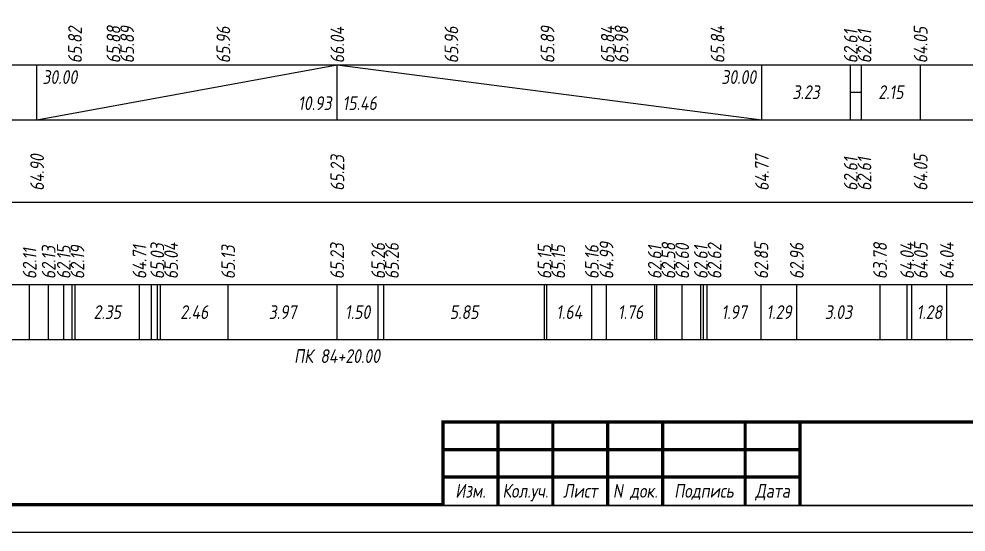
# Model space of a CAD drawing. Extents: x -717 to 1451, y -133302 to 233.
# Drawn here: x 122.8 to 295.2, y -132688.4 to -132595.1 of the extents above; entities that cross this region are included whole.
import ezdxf
from ezdxf.enums import TextEntityAlignment as Align

# ---------------------------------------------------------------- set-up
doc = ezdxf.new("R2010")
doc.units = 0
for name, color, linetype in [('Зарамочное оформление', 7, 'Continuous'), ('Код_510', 7, 'Continuous'), ('Код_514', 1, 'Continuous'), ('Код_516', 1, 'Continuous'), ('Подписи поперечников', 7, 'Continuous'), ('Таблица', 7, 'Continuous')]:
    doc.layers.add(name, color=color, linetype=linetype)
doc.styles.add('М', font='romand.shx', dxfattribs={"width": 0.8, "oblique": 10, "height": 2.5})

msp = doc.modelspace()

# ---------------------------------------------------------------- linework, layer by layer
at = {"flags": 128}
msp.add_lwpolyline([(-30.054, -132688.421), (389.946, -132688.421), (389.946, -132391.421), (-30.054, -132391.421)], close=True, dxfattribs=at)
at = {"const_width": 0.6, "flags": 128}
msp.add_lwpolyline([(-10.054, -132683.421), (384.946, -132683.421), (384.946, -132396.421), (-10.054, -132396.421)], close=True, dxfattribs=at)
at = {"layer": 'Код_510'}
for p, q in [((124.723, -132653.421), (124.723, -132643.421)), ((128.181, -132653.421), (128.181, -132643.421)), ((130.921, -132653.421), (130.921, -132643.421)), ((132.476, -132653.421), (132.476, -132643.421)), ((132.989, -132653.421), (132.989, -132643.421)), ((144.721, -132653.421), (144.721, -132643.421)), ((146.894, -132653.421), (146.894, -132643.421)), ((147.962, -132653.421), (147.962, -132643.421)), ((148.538, -132653.421), (148.538, -132643.421)), ((160.844, -132653.421), (160.844, -132643.421)), ((180.672, -132653.421), (180.672, -132643.421)), ((188.165, -132653.421), (188.165, -132643.421)), ((189.179, -132653.421), (189.179, -132643.421)), ((218.43, -132653.421), (218.43, -132643.421)), ((218.825, -132653.421), (218.825, -132643.421)), ((227.039, -132653.421), (227.039, -132643.421)), ((229.714, -132653.421), (229.714, -132643.421)), ((238.49, -132653.421), (238.49, -132643.421)), ((238.886, -132653.421), (238.886, -132643.421)), ((243.498, -132653.421), (243.498, -132643.421)), ((246.875, -132653.421), (246.875, -132643.421)), ((247.352, -132653.421), (247.352, -132643.421)), ((248.021, -132653.421), (248.021, -132643.421)), ((257.884, -132653.421), (257.884, -132643.421)), ((264.344, -132653.421), (264.344, -132643.421)), ((279.496, -132653.421), (279.496, -132643.421)), ((284.428, -132653.421), (284.428, -132643.421)), ((285.287, -132653.421), (285.287, -132643.421)), ((291.669, -132653.421), (291.669, -132643.421))]:
    msp.add_line(p, q, dxfattribs=at)
at = {"layer": 'Код_516'}
for p, q in [((126.031, -132613.421), (126.031, -132603.421)), ((126.031, -132613.421), (180.672, -132603.421)), ((180.672, -132613.421), (180.672, -132603.421)), ((180.672, -132603.421), (257.959, -132613.421)), ((257.959, -132613.421), (257.959, -132603.421)), ((274.103, -132613.421), (274.103, -132603.421)), ((276.103, -132613.421), (276.103, -132603.421)), ((286.831, -132613.421), (286.831, -132603.421)), ((274.103, -132608.421), (276.103, -132608.421))]:
    msp.add_line(p, q, dxfattribs=at)
at = {"layer": 'Таблица'}
for p, q in [((80, -132603.421), (311.885, -132603.421)), ((79.946, -132613.421), (311.831, -132613.421)), ((79.946, -132628.421), (311.831, -132628.421)), ((79.946, -132643.421), (311.831, -132643.421)), ((79.946, -132653.421), (311.831, -132653.421))]:
    msp.add_line(p, q, dxfattribs=at)

# ---------------------------------------------------------------- texts
at = {"layer": 'Код_510', "style": 'М', "oblique": 10, "width": 0.8}
for s, p in [('65.03', (147.962, -132642.421)), ('65.04', (150.462, -132642.421)), ('65.23', (180.672, -132642.421)), ('65.26', (188.165, -132642.421)), ('65.26', (190.665, -132642.421)), ('64.99', (229.714, -132642.421)), ('62.58', (240.99, -132642.421)), ('62.60', (243.498, -132642.421)), ('62.62', (249.375, -132642.421)), ('62.85', (257.884, -132642.421)), ('62.96', (264.344, -132642.421)), ('63.78', (279.496, -132642.421)), ('64.04', (284.428, -132642.421)), ('64.05', (286.928, -132642.421)), ('64.04', (291.669, -132642.421)), ('62.11', (124.723, -132642.421)), ('62.13', (128.181, -132642.421)), ('62.15', (130.921, -132642.421)), ('62.19', (133.421, -132642.421)), ('64.71', (144.721, -132642.421)), ('65.13', (160.844, -132642.421)), ('65.15', (218.43, -132642.421)), ('65.15', (220.93, -132642.421)), ('65.16', (227.039, -132642.421)), ('62.61', (238.49, -132642.421)), ('62.61', (246.875, -132642.421))]:
    msp.add_text(s, height=2.5, rotation=90, dxfattribs=at).set_placement(p, align=Align.MIDDLE_LEFT)
for s, p in [('2.35', (138.855, -132648.421)), ('2.46', (154.691, -132648.421)), ('3.97', (170.758, -132648.421)), ('1.50', (184.419, -132648.421)), ('5.85', (203.805, -132648.421)), ('1.64', (222.932, -132648.421)), ('1.76', (234.102, -132648.421)), ('1.97', (252.952, -132648.421)), ('1.29', (261.114, -132648.421)), ('3.03', (271.92, -132648.421)), ('1.28', (288.478, -132648.421))]:
    msp.add_text(s, height=2.5, dxfattribs=at).set_placement(p, align=Align.MIDDLE_CENTER)
at = {"layer": 'Код_514', "style": 'М', "oblique": 10, "width": 0.8}
for s, p in [('65.82', (132.976, -132603.158)), ('65.88', (139.976, -132603.158)), ('65.89', (142.476, -132603.158)), ('65.96', (159.976, -132603.158)), ('66.04', (180.726, -132603.158)), ('65.96', (201.476, -132603.158)), ('65.89', (218.976, -132603.158)), ('65.84', (229.936, -132603.158)), ('65.98', (232.436, -132603.158)), ('65.84', (249.936, -132603.158)), ('62.61', (274.158, -132603.158)), ('62.61', (276.658, -132603.158)), ('64.05', (286.885, -132603.158))]:
    msp.add_text(s, height=2.5, rotation=90, dxfattribs=at).set_placement(p, align=Align.MIDDLE_LEFT)
at = {"layer": 'Код_516', "style": 'М', "oblique": 10, "width": 0.8}
msp.add_text('30.00', height=2.5, dxfattribs=at).set_placement((127.031, -132604.421), align=Align.TOP_LEFT)
msp.add_text('30.00', height=2.5, dxfattribs=at).set_placement((256.959, -132604.421), align=Align.TOP_RIGHT)
for s, p in [('3.23', (266.031, -132608.421)), ('2.15', (281.467, -132608.421))]:
    msp.add_text(s, height=2.5, dxfattribs=at).set_placement(p, align=Align.MIDDLE_CENTER)
msp.add_text('10.93', height=2.5, dxfattribs=at).set_placement((179.672, -132612.421), align=Align.BOTTOM_RIGHT)
msp.add_text('15.46', height=2.5, dxfattribs=at).set_placement((181.672, -132612.421), align=Align.BOTTOM_LEFT)
for s, p in [('64.90', (126.085, -132626.371)), ('65.23', (180.726, -132626.371)), ('64.77', (258.013, -132626.371)), ('62.61', (274.158, -132626.371)), ('62.61', (276.658, -132626.371)), ('64.05', (286.885, -132626.371))]:
    msp.add_text(s, height=2.5, rotation=90, dxfattribs=at).set_placement(p, align=Align.MIDDLE_LEFT)
at = {"layer": 'Подписи поперечников', "style": 'М', "oblique": 10, "width": 0.8}
msp.add_text('ПК 84+20.00', height=2.5, dxfattribs=at).set_placement((180.672, -132658.421), align=Align.BOTTOM_CENTER)

# ---------------------------------------------------------------- next in the draw order: wipeouts: each hides what was drawn before it
at = {"linetype": 'Continuous'}
msp.add_wipeout([(199.946, -132668.421), (384.946, -132668.421), (384.946, -132683.421), (199.946, -132683.421)], dxfattribs=at).dxf.layer = 'Зарамочное оформление'

# ---------------------------------------------------------------- next in the draw order: linework, layer by layer
at = {"layer": 'Зарамочное оформление', "linetype": 'Continuous', "lineweight": -3, "const_width": 0.6, "flags": 128}
for points in [[(199.946, -132683.421), (199.946, -132668.421), (384.946, -132668.421)], [(209.946, -132668.421), (209.946, -132683.421)], [(219.946, -132668.421), (219.946, -132683.421)], [(229.946, -132668.421), (229.946, -132683.421)], [(239.946, -132668.421), (239.946, -132683.421)], [(254.946, -132668.421), (254.946, -132683.421)], [(264.946, -132668.421), (264.946, -132683.421)], [(199.946, -132673.421), (264.946, -132673.421)], [(199.946, -132678.421), (264.946, -132678.421)]]:
    msp.add_lwpolyline(points, dxfattribs=at)

# ---------------------------------------------------------------- next in the draw order: texts
at = {"layer": 'Зарамочное оформление', "linetype": 'Continuous', "style": 'М', "oblique": 10, "width": 0.8}
for s, p in [('Изм.', (204.946, -132680.921)), ('Кол.уч.', (214.946, -132680.921)), ('Лист', (224.946, -132680.921)), ('N док.', (234.946, -132680.921)), ('Подпись', (247.446, -132680.921)), ('Дата', (259.946, -132680.921))]:
    msp.add_text(s, height=2.5, dxfattribs=at).set_placement(p, align=Align.MIDDLE_CENTER)

doc.saveas('drawing.dxf')
